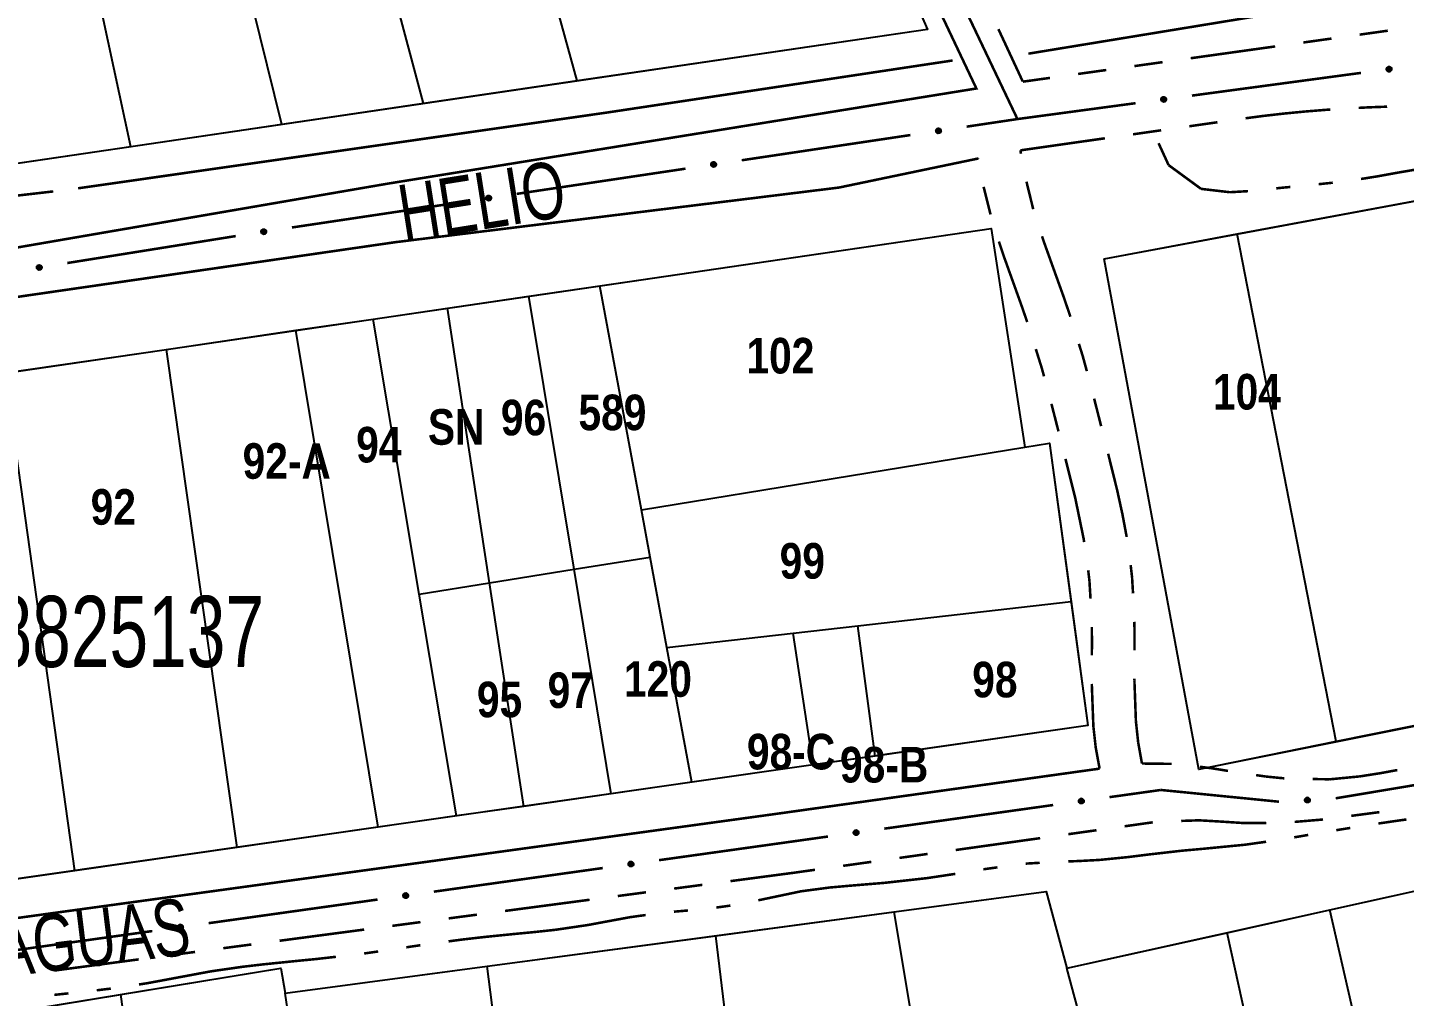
# Model space of a CAD drawing. Extents: x 203591 to 208218, y 4854879 to 4857795.
# Drawn here: x 204855 to 204951.9, y 4855881.5 to 4855949.7 of the extents above; entities that cross this region are included whole.
import ezdxf
from ezdxf.enums import TextEntityAlignment as Align

# ---------------------------------------------------------------- set-up
doc = ezdxf.new("R2010")
doc.units = 0
doc.header["$LTSCALE"] = 1.5
doc.header["$MEASUREMENT"] = 0
for name, pattern in [('PHANTOMX2', [5, 2.5, -0.5, 0.5, -0.5, 0.5, -0.5]), ('TRACO_05', [11, 7, -1, 0.5, -1, 0.5, -1]), ('TRACO_25', [8, 3, -1, 1, -1, 1, -1])]:
    doc.linetypes.add(name, pattern=pattern)
for name, color, linetype in [('CD-MALHA-LOTES', 40, 'CONTINUOUS'), ('CD_TXT_QUADRA', 7, 'CONTINUOUS'), ('HD-VALAS-DRENOS', 170, 'CONTINUOUS'), ('RU-QUADRAS', 210, 'CONTINUOUS'), ('SV-EIXO-RUA-N-PAV', 6, 'CONTINUOUS'), ('SV-RUA-NAO-PAV-S-GUIA-C-GUIA', 7, 'PHANTOMX2'), ('SV-TXT-RUA-N-PAV-S-GUIA-C-GUIA', 7, 'CONTINUOUS'), ('Th_NmrPorta', 7, 'CONTINUOUS')]:
    doc.layers.add(name, color=color, linetype=linetype)
doc.styles.add('ARIAL', font='ARIAL.TTF')
doc.styles.get("Standard").update_dxf_attribs({"font": 'swisscbo.ttf'})

msp = doc.modelspace()

# ---------------------------------------------------------------- linework, layer by layer
at = {"layer": 'CD-MALHA-LOTES', "linetype": 'Continuous', "flags": 128}
for points in [[(204882.87, 4855944.33), (204874.61, 4855975.29)], [(204872.9, 4855942.86), (204865.22, 4855973.91)], [(204862.26, 4855941.29), (204855.56, 4855972.48)], [(204913.43, 4855960.74), (204918.32, 4855949.55)], [(204893.68, 4855945.92), (204890.89, 4855956.07)], [(204918.32, 4855949.55), (204893.68, 4855945.92)], [(204893.68, 4855945.92), (204882.87, 4855944.33)], [(204882.87, 4855944.33), (204872.9, 4855942.86)], [(204872.9, 4855942.86), (204862.26, 4855941.29)], [(204862.26, 4855941.29), (204852.98, 4855939.92)], [(204940.1, 4855935.16), (204972.85, 4855941.24)], [(204895.27, 4855931.51), (204922.79, 4855935.55)], [(204922.79, 4855935.55), (204925.16, 4855920.16)], [(204930.75, 4855933.42), (204940.1, 4855935.16)], [(204947.08, 4855899.45), (204940.1, 4855935.16)], [(204937.41, 4855897.5), (204930.75, 4855933.42)], [(204890.28, 4855930.78), (204895.27, 4855931.51)], [(204898.19, 4855915.75), (204895.27, 4855931.51)], [(204884.54, 4855929.94), (204890.28, 4855930.78)], [(204893.45, 4855911.57), (204890.28, 4855930.78)], [(204873.87, 4855928.38), (204879.31, 4855929.17)], [(204879.31, 4855929.17), (204884.54, 4855929.94)], [(204882.56, 4855909.82), (204879.31, 4855929.17)], [(204887.51, 4855910.61), (204884.54, 4855929.94)], [(204864.78, 4855927.04), (204873.87, 4855928.38)], [(204879.66, 4855893.43), (204873.87, 4855928.38)], [(204853.42, 4855925.38), (204864.78, 4855927.04)], [(204869.74, 4855892.01), (204864.78, 4855927.04)], [(204858.34, 4855890.37), (204853.42, 4855925.38)], [(204925.16, 4855920.16), (204926.9, 4855920.45)], [(204926.9, 4855920.45), (204928.42, 4855909.3)], [(204898.19, 4855915.75), (204925.16, 4855920.16)], [(204898.81, 4855912.43), (204898.19, 4855915.75)], [(204893.45, 4855911.57), (204898.81, 4855912.43)], [(204899.99, 4855906.07), (204898.81, 4855912.43)], [(204887.51, 4855910.61), (204893.45, 4855911.57)], [(204896.06, 4855895.77), (204893.45, 4855911.57)], [(204882.56, 4855909.82), (204887.51, 4855910.61)], [(204885.18, 4855894.22), (204882.56, 4855909.82)], [(204889.92, 4855894.89), (204887.51, 4855910.61)], [(204913.43, 4855907.6), (204928.42, 4855909.3)], [(204928.42, 4855909.3), (204929.61, 4855900.58)], [(204899.99, 4855906.07), (204908.87, 4855907.08)], [(204908.87, 4855907.08), (204913.43, 4855907.6)], [(204910.27, 4855897.81), (204908.87, 4855907.08)], [(204914.64, 4855898.43), (204913.43, 4855907.6)], [(204901.75, 4855896.59), (204899.99, 4855906.07)], [(204979.61, 4855906.02), (204947.08, 4855899.45)], [(204929.61, 4855900.58), (204914.64, 4855898.43)], [(204947.08, 4855899.45), (204937.41, 4855897.5)], [(204914.64, 4855898.43), (204910.27, 4855897.81)], [(204910.27, 4855897.81), (204901.75, 4855896.59)], [(204901.75, 4855896.59), (204896.06, 4855895.77)], [(204896.06, 4855895.77), (204889.92, 4855894.89)], [(204889.92, 4855894.89), (204885.18, 4855894.22)], [(204879.66, 4855893.43), (204869.74, 4855892.01)], [(204885.18, 4855894.22), (204879.66, 4855893.43)], [(204869.74, 4855892.01), (204858.34, 4855890.37)], [(204946.62, 4855887.61), (204959.64, 4855890.5)], [(204858.34, 4855890.37), (204848.92, 4855889.02)], [(204915.98, 4855887.47), (204926.68, 4855888.9)], [(204926.68, 4855888.9), (204928.13, 4855883.51)], [(204939.41, 4855886.01), (204946.62, 4855887.61)], [(204959.78, 4855830.16), (204946.62, 4855887.61)], [(204903.43, 4855885.8), (204915.98, 4855887.47)], [(204925.59, 4855829.92), (204915.98, 4855887.47)], [(204887.34, 4855883.66), (204903.43, 4855885.8)], [(204910.43, 4855827.8), (204903.43, 4855885.8)], [(204928.13, 4855883.51), (204939.41, 4855886.01)], [(204952.08, 4855828.46), (204939.41, 4855886.01)], [(204873.12, 4855881.76), (204887.34, 4855883.66)], [(204893.79, 4855833.37), (204887.34, 4855883.66)], [(204861.56, 4855881.67), (204872.83, 4855883.51)], [(204872.83, 4855883.51), (204873.12, 4855881.76)], [(204941.96, 4855832.21), (204928.13, 4855883.51)], [(204880.6, 4855831.71), (204873.12, 4855881.76)], [(204855.02, 4855880.59), (204861.56, 4855881.67)], [(204868.73, 4855830.21), (204861.56, 4855881.67)]]:
    msp.add_lwpolyline(points, dxfattribs=at)
at = {"layer": 'HD-VALAS-DRENOS', "linetype": 'TRACO_05', "const_width": 0.18, "flags": 128}
for points in [[(204925.42, 4855947.84), (204949.34, 4855951.76)], [(204858.56, 4855938.37), (204895.65, 4855943.68), (204920.09, 4855947.36)], [(204848.23, 4855937.16), (204856.81, 4855938.15)]]:
    msp.add_lwpolyline(points, dxfattribs=at)
at = {"layer": 'HD-VALAS-DRENOS', "const_width": 0.18, "flags": 128}
for points in [[(204934.58, 4855941.54), (204934.5801, 4855941.5401)], [(204934.92924, 4855940.778296), (204934.58, 4855941.54)], [(204935.285598, 4855940.001068), (204934.92924, 4855940.778296)], [(204935.402605, 4855939.915476), (204935.285598, 4855940.001068)], [(204937.57, 4855938.33), (204935.402605, 4855939.915476)], [(204953.69692, 4855939.861671), (204951.777319, 4855939.53365)], [(204946.83878, 4855938.763536), (204945.844276, 4855938.658832)], [(204949.978074, 4855939.210525), (204948.82084, 4855939.025349)], [(204950.792812, 4855939.358376), (204949.978074, 4855939.210525)], [(204951.457675, 4855939.479029), (204950.792812, 4855939.358376)], [(204951.777319, 4855939.53365), (204951.457675, 4855939.479029)], [(204937.882481, 4855938.293483), (204937.57, 4855938.33)], [(204939.589861, 4855938.093952), (204937.882481, 4855938.293483)], [(204939.870383, 4855938.110336), (204939.589861, 4855938.093952)], [(204940.868682, 4855938.168646), (204939.870383, 4855938.110336)], [(204943.390542, 4855938.421882), (204942.858684, 4855938.365925)], [(204943.853831, 4855938.464076), (204943.390542, 4855938.421882)], [(204948.067668, 4855893.379797), (204947.080544, 4855893.219838)], [(204951.389875, 4855893.887743), (204950.043353, 4855893.690392)], [(204952.023001, 4855893.974871), (204951.389875, 4855893.887743)], [(204941.157061, 4855892.267528), (204940.68, 4855892.2)], [(204942.14719, 4855892.407683), (204941.157061, 4855892.267528)], [(204944.341122, 4855892.754715), (204944.122768, 4855892.718425)], [(204945.1085, 4855892.886729), (204944.341122, 4855892.754715)], [(204932.491107, 4855891.335759), (204931.214333, 4855891.207677)], [(204933.202389, 4855891.424671), (204932.491107, 4855891.335759)], [(204933.979999, 4855891.521875), (204933.202389, 4855891.424671)], [(204934.194944, 4855891.546383), (204933.979999, 4855891.521875)], [(204936.200314, 4855891.775042), (204934.194944, 4855891.546383)], [(204937.177968, 4855891.863373), (204936.200314, 4855891.775042)], [(204937.69468, 4855891.910058), (204937.177968, 4855891.863373)], [(204938.17361, 4855891.956572), (204937.69468, 4855891.910058)], [(204940.68, 4855892.2), (204938.17361, 4855891.956572)], [(204923.242605, 4855890.606987), (204922.251953, 4855890.470572)], [(204926.22335, 4855890.926223), (204925.225024, 4855890.868398)], [(204928.941925, 4855891.049383), (204928.22083, 4855891.024102)], [(204929.219985, 4855891.064345), (204928.941925, 4855891.049383)], [(204930.44, 4855891.13), (204929.219985, 4855891.064345)], [(204931.214333, 4855891.207677), (204930.44, 4855891.13)], [(204913.325702, 4855889.353721), (204912.922691, 4855889.320372)], [(204915.293258, 4855889.516539), (204913.325702, 4855889.353721)], [(204915.31882, 4855889.519371), (204915.293258, 4855889.516539)], [(204918.274962, 4855889.846962), (204915.31882, 4855889.519371)], [(204918.300438, 4855889.850792), (204918.274962, 4855889.846962)], [(204920.278202, 4855890.148198), (204918.300438, 4855889.850792)], [(204907.394929, 4855888.495022), (204906.473366, 4855888.300665)], [(204909.41, 4855888.92), (204907.394929, 4855888.495022)], [(204910.342478, 4855889.043364), (204909.41, 4855888.92)], [(204911.427435, 4855889.186901), (204910.342478, 4855889.043364)], [(204912.329438, 4855889.267416), (204911.427435, 4855889.186901)], [(204912.922691, 4855889.320372), (204912.329438, 4855889.267416)], [(204901.246775, 4855887.553893), (204900.476731, 4855887.488637)], [(204901.473176, 4855887.572887), (204901.246775, 4855887.553893)], [(204904.452362, 4855887.916437), (204903.461836, 4855887.779109)], [(204906.473366, 4855888.300665), (204906.416437, 4855888.288739)], [(204894.447331, 4855886.553614), (204892.572503, 4855886.277264)], [(204894.550464, 4855886.572866), (204894.447331, 4855886.553614)], [(204895.922553, 4855886.829008), (204894.550464, 4855886.572866)], [(204896.516633, 4855886.939167), (204895.922553, 4855886.829008)], [(204897.398012, 4855887.102601), (204896.516633, 4855886.939167)], [(204897.500637, 4855887.116755), (204897.398012, 4855887.102601)], [(204898.491258, 4855887.253394), (204897.500637, 4855887.116755)], [(204885.63714, 4855885.534879), (204884.621379, 4855885.401229)], [(204886.606255, 4855885.646171), (204885.63714, 4855885.534879)], [(204887.127413, 4855885.70602), (204886.606255, 4855885.646171)], [(204887.600411, 4855885.753911), (204887.127413, 4855885.70602)], [(204889.178836, 4855885.913727), (204887.600411, 4855885.753911)], [(204889.590467, 4855885.953051), (204889.178836, 4855885.913727)], [(204890.672943, 4855886.056464), (204889.590467, 4855885.953051)], [(204891.58029, 4855886.154197), (204890.672943, 4855886.056464)], [(204892.164476, 4855886.217122), (204891.58029, 4855886.154197)], [(204892.572503, 4855886.277264), (204892.164476, 4855886.217122)], [(204879.672565, 4855884.688713), (204878.682444, 4855884.548495)], [(204881.836058, 4855885.01022), (204881.650904, 4855884.982111)], [(204882.640013, 4855885.12929), (204881.836058, 4855885.01022)], [(204870.116808, 4855883.611648), (204868.748098, 4855883.413946)], [(204870.729745, 4855883.683079), (204870.116808, 4855883.611648)], [(204871.607172, 4855883.785334), (204870.729745, 4855883.683079)], [(204871.723205, 4855883.797168), (204871.607172, 4855883.785334)], [(204873.866462, 4855884.015763), (204871.723205, 4855883.797168)], [(204874.707972, 4855884.099076), (204873.866462, 4855884.015763)], [(204875.359549, 4855884.163586), (204874.707972, 4855884.099076)], [(204875.702608, 4855884.202308), (204875.359549, 4855884.163586)], [(204876.696298, 4855884.314469), (204875.702608, 4855884.202308)], [(204864.940539, 4855882.740016), (204863.827087, 4855882.532109)], [(204865.793147, 4855882.899001), (204864.940539, 4855882.740016)], [(204867.89, 4855883.29), (204865.793147, 4855882.899001)], [(204868.748098, 4855883.413946), (204867.89, 4855883.29)], [(204857.8808, 4855881.743511), (204856.886459, 4855881.637281)], [(204860.861988, 4855882.078425), (204859.869181, 4855881.958696)], [(204863.465975, 4855882.464681), (204862.840618, 4855882.368919)], [(204863.827087, 4855882.532109), (204863.465975, 4855882.464681)]]:
    msp.add_lwpolyline(points, dxfattribs=at)
at = {"layer": 'RU-QUADRAS', "color": 6, "linetype": 'Continuous'}
for points in [[(204650.01, 4856029.37), (204688.4, 4856031.22), (204688.33, 4856032.71), (204773.85, 4856034.29), (204811.13, 4856035.93), (204812.98, 4856034.23), (204817.29, 4856034.54), (204818.82, 4856036.49), (204820.96, 4856036.82, -0.011408585), (204875.31, 4856040.7), (204879.12, 4856038.42), (204918.32, 4855949.55), (204842.53, 4855938.38), (204731.14, 4855923.75), (204746.25, 4855945.01), (204746.61, 4855948.01), (204723.59, 4855915.31), (204643.62, 4855905.6)], [(205011.79, 4855806.79), (204928.96, 4855795.83), (204928.74, 4855797.82, 0.007169753), (204822.37, 4855785.08), (204793.61, 4855779.96), (204775.29, 4855773.17), (204757.39, 4855769.85), (204738.03, 4855760.89), (204724.97, 4855762.78), (204723.73, 4855757.76), (204664.24, 4855762.88), (204665.09, 4855772.42), (204668.36, 4855781.52), (204669.07, 4855785.22), (204683.02, 4855788.92), (204706.64, 4855787.56), (204735.25, 4855863.86), (204799.11, 4855872.3), (204799.11, 4855871.43), (204872.83, 4855883.51), (204873.12, 4855881.76), (204926.68, 4855888.9), (204928.13, 4855883.51), (204959.64, 4855890.5)]]:
    msp.add_lwpolyline(points, format="xyb", dxfattribs=at)
for points in [[(204930.75, 4855933.42), (204981.6, 4855942.86), (205123.37, 4855963.4), (205173.5, 4855973.07), (205178.99, 4855931.66), (205136.91, 4855924.56), (205137.03, 4855916.72), (205127.55, 4855911.82), (205100.12, 4855910.86), (205100.12, 4855910.06), (205084.52, 4855908.85), (205035.79, 4855907.6), (205035.5, 4855910.61), (205031.62, 4855910.53), (205031.59, 4855916.32), (204937.41, 4855897.5)], [(204754.9, 4855910.33), (204794.27, 4855917.22), (204794.71, 4855914.58), (204824.96, 4855919.7), (204824.77, 4855921.18), (204922.79, 4855935.55), (204925.16, 4855920.16), (204926.9, 4855920.45), (204929.61, 4855900.58), (204759.59, 4855876.24)]]:
    msp.add_lwpolyline(points, close=True, dxfattribs=at)
at = {"layer": 'SV-EIXO-RUA-N-PAV', "const_width": 0.18, "flags": 128}
for points in [[(204924.65, 4855943.24), (204919.490109, 4855954.073998)], [(204936.925322, 4855944.889556), (204948.818421, 4855946.487748)], [(204924.65, 4855943.24), (204932.960956, 4855944.356825)], [(204921.075331, 4855942.705962), (204924.042403, 4855943.149228)], [(204924.042403, 4855943.149228), (204924.65, 4855943.24)], [(204905.250949, 4855940.341872), (204917.119236, 4855942.114939)], [(204889.426566, 4855937.977783), (204901.294853, 4855939.75085)], [(204873.602184, 4855935.613694), (204885.470471, 4855937.386761)], [(204857.798906, 4855933.113199), (204869.648105, 4855935.009638)], [(204958.877623, 4855897.441069), (204947.041666, 4855895.463667)], [(204934.74, 4855896.05), (204931.1251, 4855895.544421)], [(204935.0882, 4855896.015392), (204934.74, 4855896.05)], [(204942.99, 4855895.23), (204935.0882, 4855896.015392)], [(204943.04918, 4855895.233177), (204942.99, 4855895.23)], [(204927.163657, 4855894.990376), (204915.279327, 4855893.328238)], [(204911.317883, 4855892.774192), (204899.433553, 4855891.112054)], [(204895.47211, 4855890.558008), (204883.58778, 4855888.895871)], [(204879.626337, 4855888.341825), (204867.742007, 4855886.679687)], [(204863.780564, 4855886.125641), (204851.896234, 4855884.463503)]]:
    msp.add_lwpolyline(points, dxfattribs=at)
at = {"layer": 'SV-EIXO-RUA-N-PAV', "flags": 128}
for points in [[(204950.655972, 4855946.85881), (204950.689667, 4855946.89426), (204950.725876, 4855946.917837), (204950.761735, 4855946.928809), (204950.795951, 4855946.930242), (204950.831121, 4855946.927766), (204950.866029, 4855946.917447), (204950.902236, 4855946.897411), (204950.938034, 4855946.86386), (204950.959748, 4855946.82518), (204950.972386, 4855946.7906), (204950.975935, 4855946.755007), (204950.972957, 4855946.720882), (204950.961038, 4855946.684976), (204950.940376, 4855946.648482), (204950.905768, 4855946.613303), (204950.870112, 4855946.590432), (204950.835148, 4855946.58073), (204950.799343, 4855946.577388), (204950.763468, 4855946.580347), (204950.72926, 4855946.590674), (204950.692554, 4855946.611544), (204950.658284, 4855946.646163), (204950.635067, 4855946.681465), (204950.624877, 4855946.716283), (204950.622381, 4855946.751607), (204950.624436, 4855946.786913), (204950.633348, 4855946.822435), (204950.655972, 4855946.85881)], [(204934.786078, 4855944.713154), (204934.815194, 4855944.752452), (204934.848253, 4855944.780273), (204934.882505, 4855944.795541), (204934.91629, 4855944.80114), (204934.951499, 4855944.802976), (204934.987406, 4855944.796995), (204935.025787, 4855944.781529), (204935.065413, 4855944.752598), (204935.091687, 4855944.716859), (204935.108452, 4855944.68408), (204935.116319, 4855944.649187), (204935.11753, 4855944.614953), (204935.110083, 4855944.577861), (204935.09403, 4855944.539118), (204935.063975, 4855944.499976), (204935.031378, 4855944.472924), (204934.99786, 4855944.459026), (204934.962731, 4855944.451339), (204934.926763, 4855944.449896), (204934.89155, 4855944.45597), (204934.852571, 4855944.472203), (204934.814331, 4855944.502379), (204934.786979, 4855944.534583), (204934.772614, 4855944.567897), (204934.765825, 4855944.602652), (204934.763554, 4855944.637944), (204934.768064, 4855944.674289), (204934.786078, 4855944.713154)], [(204918.938915, 4855942.498093), (204918.967449, 4855942.537815), (204919.000095, 4855942.56612), (204919.034119, 4855942.58189), (204919.067818, 4855942.587986), (204919.102996, 4855942.59034), (204919.138987, 4855942.584888), (204919.177592, 4855942.569988), (204919.217639, 4855942.541644), (204919.244436, 4855942.506296), (204919.261682, 4855942.473767), (204919.270062, 4855942.438993), (204919.271776, 4855942.404781), (204919.264876, 4855942.367583), (204919.249395, 4855942.328608), (204919.21992, 4855942.289029), (204919.187724, 4855942.261499), (204919.154415, 4855942.24711), (204919.119402, 4855942.238906), (204919.083459, 4855942.236934), (204919.048161, 4855942.242489), (204919.008947, 4855942.258147), (204918.970267, 4855942.287757), (204918.942444, 4855942.319555), (204918.92759, 4855942.352654), (204918.92029, 4855942.387305), (204918.9175, 4855942.42256), (204918.921475, 4855942.458967), (204918.938915, 4855942.498093)], [(204903.114533, 4855940.134004), (204903.143067, 4855940.173726), (204903.175713, 4855940.20203), (204903.209736, 4855940.217801), (204903.243435, 4855940.223897), (204903.278614, 4855940.22625), (204903.314604, 4855940.220798), (204903.353209, 4855940.205899), (204903.393257, 4855940.177555), (204903.420054, 4855940.142206), (204903.4373, 4855940.109678), (204903.44568, 4855940.074904), (204903.447393, 4855940.040692), (204903.440494, 4855940.003494), (204903.425013, 4855939.964519), (204903.395537, 4855939.924939), (204903.363342, 4855939.89741), (204903.330032, 4855939.88302), (204903.29502, 4855939.874817), (204903.259077, 4855939.872845), (204903.223778, 4855939.8784), (204903.184565, 4855939.894058), (204903.145885, 4855939.923668), (204903.118061, 4855939.955466), (204903.103208, 4855939.988564), (204903.095908, 4855940.023216), (204903.093118, 4855940.058471), (204903.097092, 4855940.094878), (204903.114533, 4855940.134004)], [(204887.29015, 4855937.769915), (204887.318684, 4855937.809637), (204887.35133, 4855937.837941), (204887.385354, 4855937.853711), (204887.419053, 4855937.859807), (204887.454231, 4855937.862161), (204887.490222, 4855937.856709), (204887.528827, 4855937.84181), (204887.568874, 4855937.813466), (204887.595671, 4855937.778117), (204887.612917, 4855937.745588), (204887.621297, 4855937.710815), (204887.623011, 4855937.676602), (204887.616111, 4855937.639405), (204887.60063, 4855937.600429), (204887.571155, 4855937.56085), (204887.538959, 4855937.533321), (204887.50565, 4855937.518931), (204887.470637, 4855937.510728), (204887.434694, 4855937.508755), (204887.399396, 4855937.514311), (204887.360182, 4855937.529969), (204887.321502, 4855937.559578), (204887.293679, 4855937.591376), (204887.278825, 4855937.624475), (204887.271525, 4855937.659127), (204887.268735, 4855937.694381), (204887.27271, 4855937.730788), (204887.29015, 4855937.769915)], [(204871.465768, 4855935.405825), (204871.494302, 4855935.445547), (204871.526948, 4855935.473852), (204871.560971, 4855935.489622), (204871.59467, 4855935.495718), (204871.629849, 4855935.498072), (204871.665839, 4855935.49262), (204871.704444, 4855935.47772), (204871.744492, 4855935.449376), (204871.771289, 4855935.414028), (204871.788535, 4855935.381499), (204871.796915, 4855935.346725), (204871.798628, 4855935.312513), (204871.791729, 4855935.275315), (204871.776248, 4855935.23634), (204871.746772, 4855935.196761), (204871.714577, 4855935.169231), (204871.681267, 4855935.154842), (204871.646255, 4855935.146638), (204871.610312, 4855935.144666), (204871.575013, 4855935.150221), (204871.5358, 4855935.165879), (204871.49712, 4855935.195489), (204871.469296, 4855935.227287), (204871.454443, 4855935.260386), (204871.447143, 4855935.295037), (204871.444353, 4855935.330292), (204871.448327, 4855935.366699), (204871.465768, 4855935.405825)], [(204855.664767, 4855932.883117), (204855.692887, 4855932.923133), (204855.725237, 4855932.951776), (204855.759094, 4855932.967899), (204855.792728, 4855932.974346), (204855.82788, 4855932.977065), (204855.863925, 4855932.971988), (204855.902683, 4855932.957491), (204855.943024, 4855932.929565), (204855.970187, 4855932.894497), (204855.98777, 4855932.862149), (204855.996511, 4855932.827465), (204855.998581, 4855932.793272), (204855.992069, 4855932.756005), (204855.976994, 4855932.716871), (204855.947932, 4855932.676987), (204855.916024, 4855932.649124), (204855.882866, 4855932.634389), (204855.847941, 4855932.625822), (204855.812021, 4855932.623475), (204855.776666, 4855932.628663), (204855.737292, 4855932.643912), (204855.698306, 4855932.673118), (204855.670153, 4855932.704625), (204855.654956, 4855932.737567), (204855.647296, 4855932.772141), (204855.64414, 4855932.807365), (204855.647735, 4855932.843811), (204855.664767, 4855932.883117)], [(204929.301921, 4855895.178281), (204929.273017, 4855895.138827), (204929.240108, 4855895.110829), (204929.205939, 4855895.095377), (204929.172185, 4855895.089596), (204929.136986, 4855895.087571), (204929.101048, 4855895.093359), (204929.062583, 4855895.108618), (204929.022802, 4855895.137335), (204928.996336, 4855895.172932), (204928.979395, 4855895.205621), (204928.971341, 4855895.240471), (204928.969946, 4855895.274698), (204928.977193, 4855895.311829), (204928.993038, 4855895.350658), (204929.022881, 4855895.389961), (204929.055333, 4855895.417188), (204929.088775, 4855895.431266), (204929.123863, 4855895.439142), (204929.159823, 4855895.440778), (204929.195067, 4855895.434894), (204929.234133, 4855895.41887), (204929.272535, 4855895.3889), (204929.30006, 4855895.356844), (204929.314604, 4855895.323608), (204929.32158, 4855895.28889), (204929.32404, 4855895.25361), (204929.319726, 4855895.217242), (204929.301921, 4855895.178281)], [(204945.195679, 4855895.238224), (204945.163519, 4855895.201376), (204945.128344, 4855895.176283), (204945.092982, 4855895.163799), (204945.058858, 4855895.160914), (204945.023615, 4855895.161896), (204944.9883, 4855895.170724), (204944.951276, 4855895.189205), (204944.914086, 4855895.221207), (204944.890749, 4855895.25893), (204944.876655, 4855895.292943), (204944.871599, 4855895.328352), (204944.873125, 4855895.362573), (204944.883509, 4855895.398953), (204944.902604, 4855895.436291), (204944.935688, 4855895.472908), (204944.970341, 4855895.497271), (204945.004861, 4855895.508449), (204945.040492, 4855895.513307), (204945.076461, 4855895.511874), (204945.111076, 4855895.503007), (204945.148635, 4855895.483714), (204945.184343, 4855895.450581), (204945.209038, 4855895.416296), (204945.220697, 4855895.381942), (204945.22469, 4855895.346756), (204945.224135, 4855895.311395), (204945.216738, 4855895.275527), (204945.195679, 4855895.238224)], [(204913.456148, 4855892.962097), (204913.427244, 4855892.922643), (204913.394335, 4855892.894645), (204913.360166, 4855892.879193), (204913.326411, 4855892.873412), (204913.291212, 4855892.871387), (204913.255274, 4855892.877175), (204913.21681, 4855892.892434), (204913.177029, 4855892.921151), (204913.150563, 4855892.956748), (204913.133622, 4855892.989437), (204913.125567, 4855893.024287), (204913.124173, 4855893.058514), (204913.13142, 4855893.095646), (204913.147264, 4855893.134475), (204913.177108, 4855893.173777), (204913.20956, 4855893.201004), (204913.243002, 4855893.215082), (204913.278089, 4855893.222958), (204913.314049, 4855893.224595), (204913.349294, 4855893.21871), (204913.38836, 4855893.202687), (204913.426761, 4855893.172717), (204913.454287, 4855893.14066), (204913.468831, 4855893.107424), (204913.475807, 4855893.072706), (204913.478267, 4855893.037427), (204913.473953, 4855893.001059), (204913.456148, 4855892.962097)], [(204897.610375, 4855890.745913), (204897.581471, 4855890.706459), (204897.548562, 4855890.678461), (204897.514393, 4855890.66301), (204897.480638, 4855890.657228), (204897.445439, 4855890.655203), (204897.409501, 4855890.660991), (204897.371037, 4855890.676251), (204897.331256, 4855890.704967), (204897.30479, 4855890.740565), (204897.287849, 4855890.773253), (204897.279794, 4855890.808104), (204897.2784, 4855890.84233), (204897.285647, 4855890.879462), (204897.301491, 4855890.918291), (204897.331335, 4855890.957594), (204897.363786, 4855890.984821), (204897.397229, 4855890.998899), (204897.432316, 4855891.006775), (204897.468276, 4855891.008411), (204897.503521, 4855891.002526), (204897.542587, 4855890.986503), (204897.580988, 4855890.956533), (204897.608514, 4855890.924477), (204897.623057, 4855890.891241), (204897.630034, 4855890.856522), (204897.632494, 4855890.821243), (204897.62818, 4855890.784875), (204897.610375, 4855890.745913)], [(204881.764601, 4855888.52973), (204881.735698, 4855888.490276), (204881.702788, 4855888.462278), (204881.668619, 4855888.446826), (204881.634865, 4855888.441045), (204881.599666, 4855888.43902), (204881.563728, 4855888.444808), (204881.525263, 4855888.460067), (204881.485482, 4855888.488784), (204881.459017, 4855888.524381), (204881.442076, 4855888.55707), (204881.434021, 4855888.59192), (204881.432627, 4855888.626147), (204881.439873, 4855888.663278), (204881.455718, 4855888.702107), (204881.485562, 4855888.74141), (204881.518013, 4855888.768637), (204881.551456, 4855888.782715), (204881.586543, 4855888.790591), (204881.622503, 4855888.792228), (204881.657748, 4855888.786343), (204881.696814, 4855888.770319), (204881.735215, 4855888.74035), (204881.76274, 4855888.708293), (204881.777284, 4855888.675057), (204881.78426, 4855888.640339), (204881.786721, 4855888.60506), (204881.782406, 4855888.568691), (204881.764601, 4855888.52973)], [(204865.918828, 4855886.313546), (204865.889924, 4855886.274092), (204865.857015, 4855886.246094), (204865.822846, 4855886.230642), (204865.789092, 4855886.224861), (204865.753893, 4855886.222836), (204865.717955, 4855886.228624), (204865.67949, 4855886.243884), (204865.639709, 4855886.2726), (204865.613243, 4855886.308198), (204865.596302, 4855886.340886), (204865.588248, 4855886.375736), (204865.586853, 4855886.409963), (204865.5941, 4855886.447095), (204865.609945, 4855886.485924), (204865.639788, 4855886.525226), (204865.67224, 4855886.552454), (204865.705682, 4855886.566532), (204865.74077, 4855886.574407), (204865.776729, 4855886.576044), (204865.811974, 4855886.570159), (204865.85104, 4855886.554136), (204865.889442, 4855886.524166), (204865.916967, 4855886.49211), (204865.931511, 4855886.458874), (204865.938487, 4855886.424155), (204865.940947, 4855886.388876), (204865.936633, 4855886.352508), (204865.918828, 4855886.313546)]]:
    msp.add_lwpolyline(points, close=True, dxfattribs=at)
for points in [[(204950.622381, 4855946.751607), (204950.972386, 4855946.7906)], [(204950.624436, 4855946.786913), (204950.959748, 4855946.82518)], [(204950.624877, 4855946.716283), (204950.975935, 4855946.755007)], [(204950.626231, 4855946.733543), (204950.972432, 4855946.770171)], [(204950.627183, 4855946.770398), (204950.961073, 4855946.809617)], [(204950.633348, 4855946.822435), (204950.938034, 4855946.86386)], [(204950.633451, 4855946.698144), (204950.971434, 4855946.737409)], [(204950.633623, 4855946.804585), (204950.944302, 4855946.844909)], [(204950.635067, 4855946.681465), (204950.972957, 4855946.720882)], [(204950.645521, 4855946.838834), (204950.916632, 4855946.878715)], [(204950.648857, 4855946.662837), (204950.96228, 4855946.701827)], [(204950.655972, 4855946.85881), (204950.902236, 4855946.897411)], [(204950.658284, 4855946.646163), (204950.961038, 4855946.684976)], [(204950.675111, 4855946.877374), (204950.876742, 4855946.906925)], [(204950.679241, 4855946.630426), (204950.947669, 4855946.666183)], [(204950.689667, 4855946.89426), (204950.866029, 4855946.917447)], [(204950.692554, 4855946.611544), (204950.940376, 4855946.648482)], [(204950.71025, 4855946.907789), (204950.839734, 4855946.921521)], [(204950.716387, 4855946.60355), (204950.91532, 4855946.630341)], [(204950.725876, 4855946.917837), (204950.831121, 4855946.927766)], [(204950.72926, 4855946.590674), (204950.905768, 4855946.613303)], [(204950.750697, 4855946.586195), (204950.88153, 4855946.601306)], [(204950.763468, 4855946.580347), (204950.870112, 4855946.590432)], [(204934.763554, 4855944.637944), (204935.091687, 4855944.716859)], [(204934.765825, 4855944.602652), (204935.108452, 4855944.68408)], [(204934.768064, 4855944.674289), (204935.065413, 4855944.752598)], [(204934.768297, 4855944.621889), (204935.094902, 4855944.701574)], [(204934.770516, 4855944.656607), (204935.073949, 4855944.734555)], [(204934.771851, 4855944.585193), (204935.110991, 4855944.663809)], [(204934.778144, 4855944.692051), (204935.042358, 4855944.76473)], [(204934.786078, 4855944.713154), (204935.025787, 4855944.781529)], [(204934.802807, 4855944.733916), (204934.999323, 4855944.787859)], [(204934.815194, 4855944.752452), (204934.987406, 4855944.796995)], [(204934.833971, 4855944.768393), (204934.96081, 4855944.797828)], [(204934.848253, 4855944.780273), (204934.951499, 4855944.802976)], [(204934.772614, 4855944.567897), (204935.116319, 4855944.649187)], [(204934.783338, 4855944.55094), (204935.114, 4855944.631171)], [(204934.786979, 4855944.534583), (204935.11753, 4855944.614953)], [(204934.802939, 4855944.517778), (204935.109259, 4855944.594737)], [(204934.814331, 4855944.502379), (204935.110083, 4855944.577861)], [(204934.837053, 4855944.489319), (204935.099108, 4855944.557577)], [(204934.852571, 4855944.472203), (204935.09403, 4855944.539118)], [(204934.877201, 4855944.467178), (204935.071376, 4855944.518054)], [(204934.89155, 4855944.45597), (204935.063975, 4855944.499976)], [(204934.913373, 4855944.454141), (204935.041383, 4855944.485111)], [(204934.926763, 4855944.449896), (204935.031378, 4855944.472924)], [(204918.9175, 4855942.42256), (204919.244436, 4855942.506296)], [(204918.92029, 4855942.387305), (204919.261682, 4855942.473767)], [(204918.921475, 4855942.458967), (204919.217639, 4855942.541644)], [(204918.922479, 4855942.406576), (204919.247876, 4855942.49106)], [(204918.924187, 4855942.441323), (204919.226439, 4855942.523729)], [(204918.926573, 4855942.369937), (204919.264519, 4855942.453536)], [(204918.92759, 4855942.352654), (204919.270062, 4855942.438993)], [(204918.931292, 4855942.476876), (204919.194408, 4855942.553435)], [(204918.938563, 4855942.335856), (204919.268008, 4855942.420945)], [(204918.938915, 4855942.498093), (204919.177592, 4855942.569988)], [(204918.942444, 4855942.319555), (204919.271776, 4855942.404781)], [(204918.955337, 4855942.519099), (204919.151037, 4855942.575929)], [(204918.95865, 4855942.302986), (204919.263803, 4855942.384446)], [(204918.967449, 4855942.537815), (204919.138987, 4855942.584888)], [(204918.970267, 4855942.287757), (204919.264876, 4855942.367583)], [(204918.985989, 4855942.554031), (204919.112382, 4855942.58533)], [(204918.993179, 4855942.275032), (204919.2542, 4855942.34714)], [(204919.000095, 4855942.56612), (204919.102996, 4855942.59034)], [(204919.008947, 4855942.258147), (204919.249395, 4855942.328608)], [(204919.033649, 4855942.253485), (204919.227053, 4855942.307213)], [(204919.048161, 4855942.242489), (204919.21992, 4855942.289029)], [(204919.070009, 4855942.240981), (204919.197549, 4855942.273832)], [(204919.083459, 4855942.236934), (204919.187724, 4855942.261499)], [(204903.093118, 4855940.058471), (204903.420054, 4855940.142206)], [(204903.095908, 4855940.023216), (204903.4373, 4855940.109678)], [(204903.097092, 4855940.094878), (204903.393257, 4855940.177555)], [(204903.098097, 4855940.042487), (204903.423493, 4855940.126971)], [(204903.099804, 4855940.077233), (204903.402057, 4855940.159639)], [(204903.102191, 4855940.005847), (204903.440137, 4855940.089447)], [(204903.103208, 4855939.988564), (204903.44568, 4855940.074904)], [(204903.10691, 4855940.112786), (204903.370025, 4855940.189346)], [(204903.114181, 4855939.971767), (204903.443626, 4855940.056856)], [(204903.114533, 4855940.134004), (204903.353209, 4855940.205899)], [(204903.118061, 4855939.955466), (204903.447393, 4855940.040692)], [(204903.130954, 4855940.155009), (204903.326655, 4855940.211839)], [(204903.134268, 4855939.938897), (204903.439421, 4855940.020356)], [(204903.143067, 4855940.173726), (204903.314604, 4855940.220798)], [(204903.145885, 4855939.923668), (204903.440494, 4855940.003494)], [(204903.161607, 4855940.189941), (204903.287999, 4855940.221241)], [(204903.168796, 4855939.910943), (204903.429818, 4855939.983051)], [(204903.175713, 4855940.20203), (204903.278614, 4855940.22625)], [(204903.184565, 4855939.894058), (204903.425013, 4855939.964519)], [(204903.209266, 4855939.889396), (204903.402671, 4855939.943124)], [(204903.223778, 4855939.8784), (204903.395537, 4855939.924939)], [(204903.245626, 4855939.876892), (204903.373166, 4855939.909743)], [(204903.259077, 4855939.872845), (204903.363342, 4855939.89741)], [(204887.268735, 4855937.694381), (204887.595671, 4855937.778117)], [(204887.271525, 4855937.659127), (204887.612917, 4855937.745588)], [(204887.27271, 4855937.730788), (204887.568874, 4855937.813466)], [(204887.273714, 4855937.678397), (204887.599111, 4855937.762881)], [(204887.275422, 4855937.713144), (204887.577674, 4855937.79555)], [(204887.277808, 4855937.641758), (204887.615754, 4855937.725357)], [(204887.278825, 4855937.624475), (204887.621297, 4855937.710815)], [(204887.282527, 4855937.748697), (204887.545643, 4855937.825256)], [(204887.289798, 4855937.607678), (204887.619243, 4855937.692767)], [(204887.29015, 4855937.769915), (204887.528827, 4855937.84181)], [(204887.293679, 4855937.591376), (204887.623011, 4855937.676602)], [(204887.306572, 4855937.79092), (204887.502272, 4855937.84775)], [(204887.309885, 4855937.574807), (204887.615038, 4855937.656267)], [(204887.318684, 4855937.809637), (204887.490222, 4855937.856709)], [(204887.321502, 4855937.559578), (204887.616111, 4855937.639405)], [(204887.337224, 4855937.825852), (204887.463617, 4855937.857151)], [(204887.344414, 4855937.546854), (204887.605435, 4855937.618961)], [(204887.35133, 4855937.837941), (204887.454231, 4855937.862161)], [(204887.360182, 4855937.529969), (204887.60063, 4855937.600429)], [(204887.384884, 4855937.525307), (204887.578288, 4855937.579034)], [(204887.399396, 4855937.514311), (204887.571155, 4855937.56085)], [(204887.421244, 4855937.512803), (204887.548784, 4855937.545653)], [(204887.434694, 4855937.508755), (204887.538959, 4855937.533321)], [(204871.444353, 4855935.330292), (204871.771289, 4855935.414028)], [(204871.447143, 4855935.295037), (204871.788535, 4855935.381499)], [(204871.448327, 4855935.366699), (204871.744492, 4855935.449376)], [(204871.449332, 4855935.314308), (204871.774728, 4855935.398792)], [(204871.451039, 4855935.349055), (204871.753292, 4855935.431461)], [(204871.453426, 4855935.277668), (204871.791372, 4855935.361268)], [(204871.454443, 4855935.260386), (204871.796915, 4855935.346725)], [(204871.458145, 4855935.384608), (204871.72126, 4855935.461167)], [(204871.465416, 4855935.243588), (204871.794861, 4855935.328677)], [(204871.465768, 4855935.405825), (204871.704444, 4855935.47772)], [(204871.469296, 4855935.227287), (204871.798628, 4855935.312513)], [(204871.482189, 4855935.426831), (204871.67789, 4855935.483661)], [(204871.485503, 4855935.210718), (204871.790656, 4855935.292178)], [(204871.494302, 4855935.445547), (204871.665839, 4855935.49262)], [(204871.49712, 4855935.195489), (204871.791729, 4855935.275315)], [(204871.512842, 4855935.461763), (204871.639234, 4855935.493062)], [(204871.520031, 4855935.182764), (204871.781053, 4855935.254872)], [(204871.526948, 4855935.473852), (204871.629849, 4855935.498072)], [(204871.5358, 4855935.165879), (204871.776248, 4855935.23634)], [(204871.560501, 4855935.161217), (204871.753906, 4855935.214945)], [(204871.575013, 4855935.150221), (204871.746772, 4855935.196761)], [(204871.596861, 4855935.148713), (204871.724401, 4855935.181564)], [(204871.610312, 4855935.144666), (204871.714577, 4855935.169231)], [(204855.64414, 4855932.807365), (204855.970187, 4855932.894497)], [(204855.647296, 4855932.772141), (204855.98777, 4855932.862149)], [(204855.647735, 4855932.843811), (204855.943024, 4855932.929565)], [(204855.649285, 4855932.791433), (204855.973785, 4855932.879298)], [(204855.65063, 4855932.826196), (204855.952009, 4855932.911742)], [(204855.65376, 4855932.754839), (204855.990817, 4855932.841949)], [(204855.654956, 4855932.737567), (204855.996511, 4855932.827465)], [(204855.657366, 4855932.861821), (204855.919671, 4855932.941113)], [(204855.664767, 4855932.883117), (204855.902683, 4855932.957491)], [(204855.666103, 4855932.720885), (204855.994645, 4855932.809397)], [(204855.670153, 4855932.704625), (204855.998581, 4855932.793272)], [(204855.68097, 4855932.904292), (204855.876068, 4855932.963155)], [(204855.686531, 4855932.688225), (204855.99082, 4855932.772855)], [(204855.692887, 4855932.923133), (204855.863925, 4855932.971988)], [(204855.698306, 4855932.673118), (204855.992069, 4855932.756005)], [(204855.711257, 4855932.939541), (204855.837317, 4855932.972153)], [(204855.721349, 4855932.660633), (204855.981606, 4855932.735451)], [(204855.725237, 4855932.951776), (204855.82788, 4855932.977065)], [(204855.737292, 4855932.643912), (204855.976994, 4855932.716871)], [(204855.762041, 4855932.639507), (204855.954876, 4855932.695244)], [(204855.776666, 4855932.628663), (204855.947932, 4855932.676987)], [(204855.798528, 4855932.627383), (204855.92572, 4855932.661558)], [(204855.812021, 4855932.623475), (204855.916024, 4855932.649124)], [(204929.30006, 4855895.356844), (204928.969946, 4855895.274698)], [(204929.314604, 4855895.323608), (204928.971341, 4855895.240471)], [(204929.303788, 4855895.340507), (204928.973563, 4855895.258499)], [(204929.315459, 4855895.306316), (204928.976748, 4855895.225877)], [(204929.272535, 4855895.3889), (204928.977193, 4855895.311829)], [(204929.284009, 4855895.373564), (204928.978108, 4855895.294957)], [(204929.32158, 4855895.28889), (204928.979395, 4855895.205621)], [(204929.249743, 4855895.401838), (204928.988059, 4855895.332172)], [(204929.234133, 4855895.41887), (204928.993038, 4855895.350658)], [(204929.319211, 4855895.26964), (204928.99304, 4855895.188199)], [(204929.32404, 4855895.25361), (204928.996336, 4855895.172932)], [(204929.209476, 4855895.423763), (204929.015578, 4855895.371844)], [(204929.195067, 4855895.434894), (204929.022881, 4855895.389961)], [(204929.173235, 4855895.436605), (204929.045393, 4855895.404948)], [(204929.159823, 4855895.440778), (204929.055333, 4855895.417188)], [(204945.220697, 4855895.381942), (204944.871599, 4855895.328352)], [(204945.209038, 4855895.416296), (204944.873125, 4855895.362573)], [(204945.21136, 4855895.399701), (204944.875349, 4855895.346126)], [(204945.220076, 4855895.36464), (204944.875742, 4855895.313351)], [(204945.22469, 4855895.346756), (204944.876655, 4855895.292943)], [(204945.19447, 4855895.434323), (204944.882984, 4855895.382064)], [(204945.184343, 4855895.450581), (204944.883509, 4855895.398953)], [(204945.220689, 4855895.327778), (204944.888765, 4855895.274422)], [(204945.224135, 4855895.311395), (204944.890749, 4855895.25893)], [(204945.162737, 4855895.465414), (204944.896069, 4855895.418296)], [(204945.148635, 4855895.483714), (204944.902604, 4855895.436291)], [(204945.215706, 4855895.293348), (204944.907019, 4855895.239874)], [(204945.216738, 4855895.275527), (204944.914086, 4855895.221207)], [(204945.124484, 4855895.490689), (204944.926868, 4855895.455479)], [(204945.111076, 4855895.503007), (204944.935688, 4855895.472908)], [(204945.205273, 4855895.258626), (204944.936099, 4855895.207274)], [(204945.089469, 4855895.506573), (204944.959395, 4855895.485922)], [(204945.076461, 4855895.511874), (204944.970341, 4855895.497271)], [(204929.317179, 4855895.234911), (204929.01417, 4855895.155332)], [(204929.319726, 4855895.217242), (204929.022802, 4855895.137335)], [(204929.309742, 4855895.199426), (204929.045923, 4855895.125328)], [(204929.301921, 4855895.178281), (204929.062583, 4855895.108618)], [(204929.285304, 4855895.15743), (204929.089081, 4855895.10243)], [(204929.273017, 4855895.138827), (204929.101048, 4855895.093359)], [(204929.254326, 4855895.122785), (204929.127647, 4855895.092668)], [(204929.240108, 4855895.110829), (204929.136986, 4855895.087571)], [(204945.195679, 4855895.238224), (204944.951276, 4855895.189205)], [(204945.177345, 4855895.218864), (204944.97715, 4855895.180782)], [(204945.163519, 4855895.201376), (204944.9883, 4855895.170724)], [(204945.143529, 4855895.186985), (204945.014744, 4855895.16777)], [(204945.128344, 4855895.176283), (204945.023615, 4855895.161896)], [(204913.454287, 4855893.14066), (204913.124173, 4855893.058514)], [(204913.468831, 4855893.107424), (204913.125567, 4855893.024287)], [(204913.458015, 4855893.124323), (204913.12779, 4855893.042315)], [(204913.469686, 4855893.090133), (204913.130974, 4855893.009693)], [(204913.426761, 4855893.172717), (204913.13142, 4855893.095646)], [(204913.438236, 4855893.15738), (204913.132335, 4855893.078774)], [(204913.475807, 4855893.072706), (204913.133622, 4855892.989437)], [(204913.40397, 4855893.185655), (204913.142286, 4855893.115989)], [(204913.38836, 4855893.202687), (204913.147264, 4855893.134475)], [(204913.473438, 4855893.053457), (204913.147266, 4855892.972016)], [(204913.478267, 4855893.037427), (204913.150563, 4855892.956748)], [(204913.471406, 4855893.018728), (204913.168397, 4855892.939148)], [(204913.363703, 4855893.207579), (204913.169805, 4855893.15566)], [(204913.473953, 4855893.001059), (204913.177029, 4855892.921151)], [(204913.349294, 4855893.21871), (204913.177108, 4855893.173777)], [(204913.327462, 4855893.220422), (204913.19962, 4855893.188764)], [(204913.463969, 4855892.983242), (204913.200149, 4855892.909144)], [(204913.314049, 4855893.224595), (204913.20956, 4855893.201004)], [(204913.456148, 4855892.962097), (204913.21681, 4855892.892434)], [(204913.439531, 4855892.941246), (204913.243308, 4855892.886246)], [(204913.427244, 4855892.922643), (204913.255274, 4855892.877175)], [(204913.408553, 4855892.906602), (204913.281874, 4855892.876484)], [(204913.394335, 4855892.894645), (204913.291212, 4855892.871387)], [(204897.608514, 4855890.924477), (204897.2784, 4855890.84233)], [(204897.623057, 4855890.891241), (204897.279794, 4855890.808104)], [(204897.612242, 4855890.90814), (204897.282016, 4855890.826132)], [(204897.623913, 4855890.873949), (204897.285201, 4855890.79351)], [(204897.580988, 4855890.956533), (204897.285647, 4855890.879462)], [(204897.592463, 4855890.941196), (204897.286562, 4855890.86259)], [(204897.630034, 4855890.856522), (204897.287849, 4855890.773253)], [(204897.558197, 4855890.969471), (204897.296513, 4855890.899805)], [(204897.542587, 4855890.986503), (204897.301491, 4855890.918291)], [(204897.627665, 4855890.837273), (204897.301493, 4855890.755832)], [(204897.632494, 4855890.821243), (204897.30479, 4855890.740565)], [(204897.625633, 4855890.802544), (204897.322624, 4855890.722965)], [(204897.51793, 4855890.991396), (204897.324032, 4855890.939477)], [(204897.62818, 4855890.784875), (204897.331256, 4855890.704967)], [(204897.503521, 4855891.002526), (204897.331335, 4855890.957594)], [(204897.481688, 4855891.004238), (204897.353847, 4855890.97258)], [(204897.618195, 4855890.767059), (204897.354376, 4855890.69296)], [(204897.468276, 4855891.008411), (204897.363786, 4855890.984821)], [(204897.610375, 4855890.745913), (204897.371037, 4855890.676251)], [(204897.593757, 4855890.725062), (204897.397535, 4855890.670063)], [(204897.581471, 4855890.706459), (204897.409501, 4855890.660991)], [(204897.56278, 4855890.690418), (204897.436101, 4855890.660301)], [(204897.548562, 4855890.678461), (204897.445439, 4855890.655203)], [(204881.76274, 4855888.708293), (204881.432627, 4855888.626147)], [(204881.777284, 4855888.675057), (204881.434021, 4855888.59192)], [(204881.766469, 4855888.691956), (204881.436243, 4855888.609948)], [(204881.77814, 4855888.657766), (204881.439428, 4855888.577326)], [(204881.735215, 4855888.74035), (204881.439873, 4855888.663278)], [(204881.74669, 4855888.725013), (204881.440789, 4855888.646407)], [(204881.78426, 4855888.640339), (204881.442076, 4855888.55707)], [(204881.712423, 4855888.753288), (204881.45074, 4855888.683621)], [(204881.696814, 4855888.770319), (204881.455718, 4855888.702107)], [(204881.781891, 4855888.62109), (204881.45572, 4855888.539648)], [(204881.786721, 4855888.60506), (204881.459017, 4855888.524381)], [(204881.779859, 4855888.58636), (204881.47685, 4855888.506781)], [(204881.672156, 4855888.775212), (204881.478258, 4855888.723293)], [(204881.782406, 4855888.568691), (204881.485482, 4855888.488784)], [(204881.657748, 4855888.786343), (204881.485562, 4855888.74141)], [(204881.635915, 4855888.788055), (204881.508074, 4855888.756397)], [(204881.772422, 4855888.550875), (204881.508603, 4855888.476777)], [(204881.622503, 4855888.792228), (204881.518013, 4855888.768637)], [(204881.764601, 4855888.52973), (204881.525263, 4855888.460067)], [(204881.747984, 4855888.508879), (204881.551761, 4855888.453879)], [(204881.735698, 4855888.490276), (204881.563728, 4855888.444808)], [(204881.717007, 4855888.474235), (204881.590327, 4855888.444117)], [(204881.702788, 4855888.462278), (204881.599666, 4855888.43902)], [(204865.86665, 4855886.537104), (204865.604966, 4855886.467438)], [(204865.85104, 4855886.554136), (204865.609945, 4855886.485924)], [(204865.826383, 4855886.559028), (204865.632485, 4855886.507109)], [(204865.811974, 4855886.570159), (204865.639788, 4855886.525226)], [(204865.790142, 4855886.571871), (204865.6623, 4855886.540213)], [(204865.776729, 4855886.576044), (204865.67224, 4855886.552454)], [(204865.916967, 4855886.49211), (204865.586853, 4855886.409963)], [(204865.931511, 4855886.458874), (204865.588248, 4855886.375736)], [(204865.920695, 4855886.475773), (204865.59047, 4855886.393764)], [(204865.932366, 4855886.441582), (204865.593655, 4855886.361143)], [(204865.889442, 4855886.524166), (204865.5941, 4855886.447095)], [(204865.900916, 4855886.508829), (204865.595015, 4855886.430223)], [(204865.938487, 4855886.424155), (204865.596302, 4855886.340886)], [(204865.936118, 4855886.404906), (204865.609947, 4855886.323465)], [(204865.940947, 4855886.388876), (204865.613243, 4855886.308198)], [(204865.934086, 4855886.370177), (204865.631077, 4855886.290597)], [(204865.936633, 4855886.352508), (204865.639709, 4855886.2726)], [(204865.926649, 4855886.334691), (204865.662829, 4855886.260593)], [(204865.918828, 4855886.313546), (204865.67949, 4855886.243884)], [(204865.902211, 4855886.292695), (204865.705988, 4855886.237695)], [(204865.889924, 4855886.274092), (204865.717955, 4855886.228624)], [(204865.871233, 4855886.258051), (204865.744554, 4855886.227933)], [(204865.857015, 4855886.246094), (204865.753893, 4855886.222836)]]:
    msp.add_lwpolyline(points, dxfattribs=at)
at = {"layer": 'SV-RUA-NAO-PAV-S-GUIA-C-GUIA', "linetype": 'TRACO_25', "const_width": 0.18, "flags": 128}
for points in [[(204637.11, 4855898.04), (204640.5, 4855898.59), (204706.52, 4855908.87), (204745.48, 4855915.69), (204759.83, 4855920.36), (204770.19, 4855922.39), (204843.15, 4855932.29), (204880.36, 4855938.7), (204921.76, 4855945.39), (204902.38, 4855986.31), (204887.05, 4856023.02)], [(204930.43, 4855897.55), (204907.54, 4855894.35), (204841.27, 4855885.26), (204772.36, 4855876.03), (204759.66, 4855874.2), (204758.13, 4855878.9), (204753.14, 4855913.92), (204765.73, 4855916.86), (204799.78, 4855922.84), (204880.88, 4855934.58), (204912.08, 4855938.42), (204921.91, 4855940.47)]]:
    msp.add_lwpolyline(points, dxfattribs=at)
at = {"layer": 'SV-RUA-NAO-PAV-S-GUIA-C-GUIA', "const_width": 0.18, "flags": 128}
for points in [[(204925.03, 4855945.87), (204923.311531, 4855949.56394)], [(204950.70682, 4855949.455103), (204948.726034, 4855949.178537)], [(204946.745249, 4855948.901972), (204944.764463, 4855948.625406)], [(204942.783677, 4855948.348841), (204936.841321, 4855947.519144)], [(204930.898964, 4855946.689448), (204928.918178, 4855946.412883)], [(204934.860535, 4855947.242579), (204932.879749, 4855946.966014)], [(204925.947, 4855945.998035), (204925.03, 4855945.87)], [(204926.937393, 4855946.136317), (204925.947, 4855945.998035)], [(204942.684632, 4855943.544154), (204943.418372, 4855943.628023)], [(204943.418372, 4855943.628023), (204944.673983, 4855943.749589)], [(204944.673983, 4855943.749589), (204944.912675, 4855943.772698)], [(204944.912675, 4855943.772698), (204945.670424, 4855943.833588)], [(204945.670424, 4855943.833588), (204946.409357, 4855943.892964)], [(204946.409357, 4855943.892964), (204946.6675, 4855943.909715)], [(204948.663932, 4855944.028293), (204949.406762, 4855944.065721)], [(204949.406762, 4855944.065721), (204950.662139, 4855944.111959)], [(204936.740003, 4855942.732787), (204938.720004, 4855943.014918)], [(204940.700343, 4855943.294587), (204941.691634, 4855943.42628)], [(204941.691634, 4855943.42628), (204941.927222, 4855943.457578)], [(204941.927222, 4855943.457578), (204942.684632, 4855943.544154)], [(204924.86, 4855941.04), (204930.800002, 4855941.886393)], [(204932.780002, 4855942.168524), (204934.760003, 4855942.450656)], [(204924.896576, 4855940.800584), (204924.86, 4855941.04)], [(204921.91371, 4855940.439224), (204921.91, 4855940.47)], [(204925.760603, 4855936.898191), (204925.282732, 4855938.840262)], [(204922.756121, 4855936.532803), (204922.268536, 4855938.472458)], [(204926.521124, 4855934.57467), (204926.382199, 4855934.997357)], [(204923.681784, 4855933.614835), (204923.348296, 4855934.62354)], [(204926.70851, 4855934.052188), (204926.521124, 4855934.57467)], [(204927.027872, 4855933.161726), (204926.70851, 4855934.052188)], [(204923.998584, 4855932.73238), (204923.681784, 4855933.614835)], [(204927.046162, 4855933.110917), (204927.027872, 4855933.161726)], [(204927.855977, 4855930.861314), (204927.046162, 4855933.110917)], [(204924.188975, 4855932.202041), (204923.998584, 4855932.73238)], [(204924.336627, 4855931.791249), (204924.188975, 4855932.202041)], [(204924.97632, 4855930.011511), (204924.336627, 4855931.791249)], [(204928.053776, 4855930.28525), (204927.855977, 4855930.861314)], [(204928.34333, 4855929.441959), (204928.053776, 4855930.28525)], [(204925.011647, 4855929.908617), (204924.97632, 4855930.011511)], [(204925.336379, 4855928.962811), (204925.011647, 4855929.908617)], [(204928.375734, 4855929.338533), (204928.34333, 4855929.441959)], [(204929.24, 4855926.58), (204928.973686, 4855927.430012)], [(204926.36, 4855925.73), (204925.944244, 4855927.057546)], [(204929.268794, 4855926.474618), (204929.24, 4855926.58)], [(204929.532367, 4855925.509978), (204929.268794, 4855926.474618)], [(204926.520651, 4855925.142702), (204926.36, 4855925.73)], [(204930.191942, 4855923.004581), (204930.045388, 4855923.576962)], [(204927.280813, 4855922.274311), (204927.04025, 4855923.211427)], [(204930.29233, 4855922.607932), (204930.191942, 4855923.004581)], [(204930.537685, 4855921.638499), (204930.29233, 4855922.607932)], [(204927.288862, 4855922.242824), (204927.280813, 4855922.274311)], [(204927.536524, 4855921.273977), (204927.288862, 4855922.242824)], [(204931.66619, 4855917.135188), (204931.031133, 4855919.700338)], [(204928.71626, 4855916.585075), (204928.030874, 4855919.336038)], [(204928.749635, 4855916.423545), (204928.71626, 4855916.585075)], [(204931.742611, 4855916.786045), (204931.66619, 4855917.135188)], [(204932.037718, 4855915.437798), (204931.742611, 4855916.786045)], [(204929.304048, 4855913.740307), (204928.749635, 4855916.423545)], [(204932.152022, 4855914.828595), (204932.037718, 4855915.437798)], [(204932.314716, 4855913.961488), (204932.152022, 4855914.828595)], [(204929.34451, 4855913.48339), (204929.304048, 4855913.740307)], [(204932.332646, 4855913.845099), (204932.314716, 4855913.961488)], [(204932.717367, 4855910.985729), (204932.614759, 4855911.865386)], [(204929.71512, 4855910.765693), (204929.627293, 4855911.503821)], [(204929.73047, 4855910.509488), (204929.71512, 4855910.765693)], [(204932.723959, 4855910.871541), (204932.717367, 4855910.985729)], [(204932.781596, 4855909.873203), (204932.723959, 4855910.871541)], [(204929.790272, 4855909.511277), (204929.73047, 4855910.509488)], [(204932.888885, 4855906.751052), (204932.878657, 4855907.87592)], [(204929.890599, 4855906.60109), (204929.88096, 4855907.513839)], [(204929.885623, 4855905.513901), (204929.890199, 4855906.51389)], [(204929.890199, 4855906.51389), (204929.890599, 4855906.60109)], [(204932.884793, 4855905.875976), (204932.888885, 4855906.751052)], [(204929.991242, 4855900.530067), (204929.880772, 4855903.513917)], [(204932.88, 4855903.75), (204932.880157, 4855903.875983)], [(204932.911816, 4855902.876563), (204932.88, 4855903.75)], [(204932.984158, 4855900.890623), (204932.911816, 4855902.876563)], [(204929.992797, 4855900.516047), (204929.991242, 4855900.530067)], [(204930.156713, 4855899.037613), (204929.992797, 4855900.516047)], [(204932.985515, 4855900.877953), (204932.984158, 4855900.890623)], [(204933.144053, 4855899.397908), (204932.985515, 4855900.877953)], [(204930.249316, 4855898.533541), (204930.156713, 4855899.037613)], [(204933.23405, 4855898.894399), (204933.144053, 4855899.397908)], [(204930.43, 4855897.55), (204930.249316, 4855898.533541)], [(204933.41, 4855897.91), (204933.23405, 4855898.894399)], [(204933.41, 4855897.91), (204933.4101, 4855897.9101)], [(204933.498347, 4855897.908939), (204933.41, 4855897.91)], [(204935.4982, 4855897.884741), (204933.498347, 4855897.908939)], [(204938.35056, 4855897.571298), (204937.485663, 4855897.679808)], [(204938.477222, 4855897.550724), (204938.35056, 4855897.571298)], [(204939.464285, 4855897.390388), (204938.477222, 4855897.550724)], [(204949.409257, 4855897.108986), (204948.734411, 4855897.003134)], [(204950.216722, 4855897.235641), (204949.409257, 4855897.108986)], [(204950.396326, 4855897.268926), (204950.216722, 4855897.235641)], [(204951.379582, 4855897.451153), (204950.396326, 4855897.268926)], [(204942.134806, 4855896.992957), (204941.442242, 4855897.094515)], [(204942.433402, 4855896.963661), (204942.134806, 4855896.992957)], [(204943.428623, 4855896.866016), (204942.433402, 4855896.963661)], [(204946.63, 4855896.8), (204945.427431, 4855896.81845)], [(204947.423601, 4855896.876604), (204946.63, 4855896.8)], [(204948.734411, 4855897.003134), (204947.423601, 4855896.876604)], [(204948.135931, 4855894.22895), (204950.118788, 4855894.490255)], [(204932.192912, 4855893.495808), (204934.173473, 4855893.773972)], [(204936.169865, 4855893.871626), (204937.169238, 4855893.907024)], [(204937.169238, 4855893.907024), (204937.41891, 4855893.915864)], [(204937.41891, 4855893.915864), (204938.167828, 4855893.87252)], [(204938.167828, 4855893.87252), (204938.922032, 4855893.828871)], [(204938.922032, 4855893.828871), (204940.163984, 4855893.748745)], [(204940.163984, 4855893.748745), (204940.426591, 4855893.731804)], [(204940.426591, 4855893.731804), (204942.163384, 4855893.718072)], [(204944.159437, 4855893.804412), (204945.155918, 4855893.888239)], [(204945.155918, 4855893.888239), (204946.039822, 4855893.962595)], [(204946.039822, 4855893.962595), (204946.151921, 4855893.976625)], [(204920.309542, 4855891.826821), (204926.251227, 4855892.661314)], [(204928.231788, 4855892.939479), (204930.21235, 4855893.217643)], [(204916.348418, 4855891.270492), (204918.32898, 4855891.548657)], [(204908.94, 4855890.23), (204910.406733, 4855890.435999)], [(204912.387295, 4855890.714163), (204914.367857, 4855890.992328)], [(204900.494609, 4855889.113513), (204902.477358, 4855889.375634)], [(204904.460107, 4855889.637755), (204908.425604, 4855890.161997)], [(204908.425604, 4855890.161997), (204908.94, 4855890.23)], [(204896.529112, 4855888.58927), (204898.51186, 4855888.851391)], [(204888.598117, 4855887.540786), (204894.546363, 4855888.327149)], [(204880.667122, 4855886.492301), (204882.649871, 4855886.754422)], [(204884.632619, 4855887.016543), (204886.615368, 4855887.278664)], [(204872.736127, 4855885.443816), (204878.684373, 4855886.23018)], [(204864.805132, 4855884.395332), (204866.787881, 4855884.657453)], [(204868.77063, 4855884.919574), (204870.753378, 4855885.181695)], [(204856.874137, 4855883.346847), (204862.822383, 4855884.13321)]]:
    msp.add_lwpolyline(points, dxfattribs=at)

# ---------------------------------------------------------------- texts
at = {"layer": 'CD_TXT_QUADRA', "style": 'ARIAL', "width": 0.7}
msp.add_text('318825137', height=5, dxfattribs=at).set_placement((204847.17, 4855904.7))
at = {"layer": 'SV-TXT-RUA-N-PAV-S-GUIA-C-GUIA', "style": 'ARIAL', "width": 0.7}
for s, rotation, p in [('HELIO', 9, (204881.48, 4855934.59)), ('ÁGUAS', 7, (204853.02, 4855882.84))]:
    msp.add_text(s, height=4, rotation=rotation, dxfattribs=at).set_placement(p)
at = {"layer": 'Th_NmrPorta', "color": 1}
for s, p in [('102', (204905.581178, 4855926.595142)), ('104', (204938.404927, 4855924.060114)), ('96', (204888.303917, 4855922.244661)), ('589', (204893.763917, 4855922.604661)), ('SN', (204883.173917, 4855921.584661)), ('94', (204878.123917, 4855920.334661)), ('92-A', (204870.135142, 4855919.188822)), ('92', (204859.445142, 4855915.958822)), ('99', (204907.921178, 4855912.165142)), ('120', (204896.967539, 4855903.855567)), ('98', (204921.471178, 4855903.815142)), ('97', (204891.597539, 4855903.065567)), ('95', (204886.617539, 4855902.415567)), ('98-C', (204905.617539, 4855898.745567)), ('98-B', (204912.167539, 4855897.825567))]:
    msp.add_text(s, height=2.5, dxfattribs=at).set_placement(p, align=Align.MIDDLE_LEFT)

doc.saveas('drawing.dxf')
